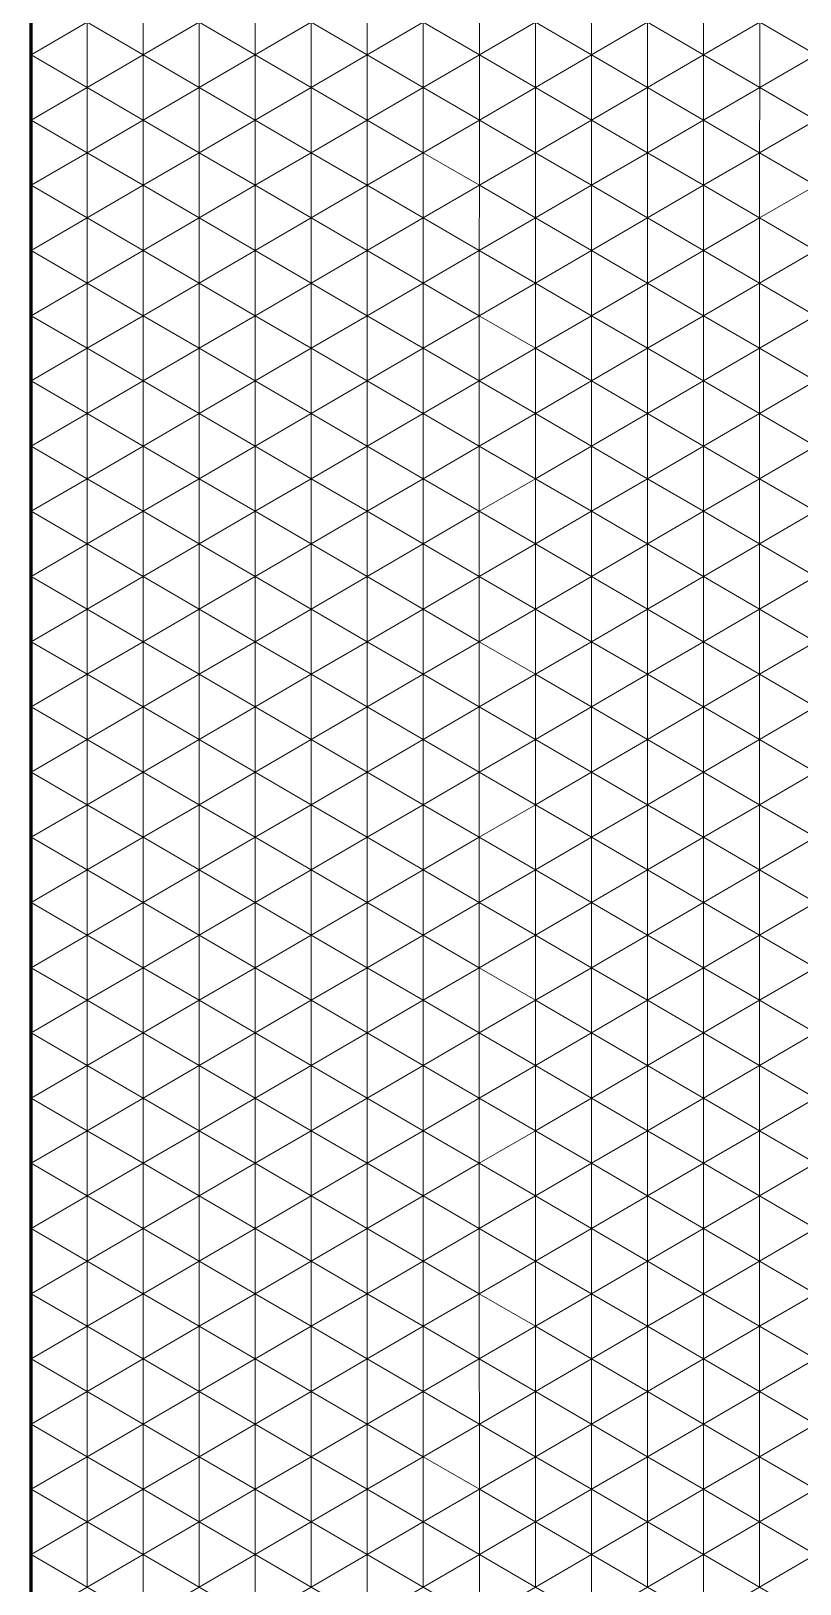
# Model space of a CAD drawing. Extents: x 1.2 to 53.9, y -43.5 to 3.2.
# Drawn here: x 2 to 4.377, y -39.032 to -34.23 of the extents above; entities that cross this region are included whole.
import ezdxf

# ---------------------------------------------------------------- set-up
doc = ezdxf.new("R2010")
doc.units = 0
doc.header["$MEASUREMENT"] = 0
doc.layers.add('layer', color=7, linetype='Continuous')

msp = doc.modelspace()

# ---------------------------------------------------------------- linework, layer by layer
at = {"color": 1, "lineweight": 60}
msp.add_line((2, -43.1743), (2, -23.1743), dxfattribs=at)
at = {"layer": 'layer', "color": 47, "lineweight": 9}
for points in [[(2, -34.1017), (2, -34.3033), (2.1732, -34.2025)], [(2.3464, -34.1017), (2.1732, -34.2025), (2.3464, -34.3033)], [(2.3464, -34.1017), (2.3464, -34.3033), (2.5196, -34.2025)], [(2.6928, -34.1017), (2.5196, -34.2025), (2.6928, -34.3033)], [(2.6928, -34.1017), (2.6928, -34.3033), (2.866, -34.2025)], [(3.0392, -34.1017), (2.866, -34.2025), (3.0392, -34.3033)], [(3.0392, -34.1017), (3.0392, -34.3033), (3.2125, -34.2025)], [(3.3857, -34.1017), (3.2125, -34.2025), (3.3857, -34.3033)], [(3.3857, -34.1017), (3.3857, -34.3033), (3.5589, -34.2025)], [(3.7323, -34.1015), (3.5589, -34.2025), (3.7322, -34.3033)], [(3.7323, -34.1015), (3.7322, -34.3033), (3.9057, -34.2023)], [(4.0795, -34.1012), (3.9057, -34.2023), (4.079, -34.3031)], [(4.0795, -34.1012), (4.079, -34.3031), (4.2531, -34.2021)], [(4.4282, -34.1008), (4.2531, -34.2021), (4.427, -34.3032)], [(2.1732, -34.2025), (2, -34.3033), (2.1732, -34.4041)], [(2.1732, -34.2025), (2.1732, -34.4041), (2.3464, -34.3033)], [(2.5196, -34.2025), (2.3464, -34.3033), (2.5196, -34.4041)], [(2.5196, -34.2025), (2.5196, -34.4041), (2.6928, -34.3033)], [(2.866, -34.2025), (2.6928, -34.3033), (2.866, -34.4041)], [(2.866, -34.2025), (2.866, -34.4041), (3.0392, -34.3033)], [(3.2125, -34.2025), (3.0392, -34.3033), (3.2125, -34.4041)], [(3.2125, -34.2025), (3.2125, -34.4041), (3.3857, -34.3033)], [(3.5589, -34.2025), (3.3857, -34.3033), (3.5589, -34.4041)], [(3.5589, -34.2025), (3.5589, -34.4041), (3.7322, -34.3033)], [(3.9057, -34.2023), (3.7322, -34.3033), (3.9055, -34.4041)], [(3.9057, -34.2023), (3.9055, -34.4041), (4.079, -34.3031)], [(4.2531, -34.2021), (4.079, -34.3031), (4.2525, -34.4041)], [(4.2531, -34.2021), (4.2525, -34.4041), (4.427, -34.3032)], [(2, -34.3033), (2, -34.5049), (2.1732, -34.4041)], [(2.3464, -34.3033), (2.1732, -34.4041), (2.3464, -34.5049)], [(2.3464, -34.3033), (2.3464, -34.5049), (2.5196, -34.4041)], [(2.6928, -34.3033), (2.5196, -34.4041), (2.6928, -34.5049)], [(2.6928, -34.3033), (2.6928, -34.5049), (2.866, -34.4041)], [(3.0392, -34.3033), (2.866, -34.4041), (3.0392, -34.5049)], [(3.0392, -34.3033), (3.0392, -34.5049), (3.2125, -34.4041)], [(3.3857, -34.3033), (3.2125, -34.4041), (3.3857, -34.5049)], [(3.3857, -34.3033), (3.3857, -34.5049), (3.5589, -34.4041)], [(3.7322, -34.3033), (3.5589, -34.4041), (3.7321, -34.5049)], [(3.7322, -34.3033), (3.7321, -34.5049), (3.9055, -34.4041)], [(4.079, -34.3031), (3.9055, -34.4041), (4.0788, -34.5049)], [(4.079, -34.3031), (4.0788, -34.5049), (4.2525, -34.4041)], [(4.427, -34.3032), (4.2525, -34.4041), (4.4261, -34.5051)], [(2.1732, -34.4041), (2, -34.5049), (2.1732, -34.6058)], [(2.1732, -34.4041), (2.1732, -34.6058), (2.3464, -34.5049)], [(2.5196, -34.4041), (2.3464, -34.5049), (2.5196, -34.6058)], [(2.5196, -34.4041), (2.5196, -34.6058), (2.6928, -34.5049)], [(2.866, -34.4041), (2.6928, -34.5049), (2.866, -34.6058)], [(2.866, -34.4041), (2.866, -34.6058), (3.0392, -34.5049)], [(3.2125, -34.4041), (3.0392, -34.5049), (3.2124, -34.6057)], [(3.2125, -34.4041), (3.2124, -34.6057), (3.3857, -34.5049)], [(3.5589, -34.4041), (3.3857, -34.5049), (3.5589, -34.6057)], [(3.5589, -34.4041), (3.5589, -34.6057), (3.7321, -34.5049)], [(3.9055, -34.4041), (3.7321, -34.5049), (3.9054, -34.6057)], [(3.9055, -34.4041), (3.9054, -34.6057), (4.0788, -34.5049)], [(4.2525, -34.4041), (4.0788, -34.5049), (4.2521, -34.6058)], [(4.2525, -34.4041), (4.2521, -34.6058), (4.4261, -34.5051)], [(2, -34.5049), (2, -34.7066), (2.1732, -34.6058)], [(2.3464, -34.5049), (2.1732, -34.6058), (2.3464, -34.7066)], [(2.3464, -34.5049), (2.3464, -34.7066), (2.5196, -34.6058)], [(2.6928, -34.5049), (2.5196, -34.6058), (2.6928, -34.7066)], [(2.6928, -34.5049), (2.6928, -34.7066), (2.866, -34.6058)], [(3.0392, -34.5049), (2.866, -34.6058), (3.0392, -34.7066)], [(3.0392, -34.5049), (3.0392, -34.7066), (3.2124, -34.6057)], [(3.3857, -34.5049), (3.2124, -34.6057), (3.3857, -34.7066)], [(3.3857, -34.5049), (3.3857, -34.7066), (3.5589, -34.6057)], [(3.7321, -34.5049), (3.5589, -34.6057), (3.7321, -34.7066)], [(3.7321, -34.5049), (3.7321, -34.7066), (3.9054, -34.6057)], [(4.0788, -34.5049), (3.9054, -34.6057), (4.0786, -34.7066)], [(4.0788, -34.5049), (4.0786, -34.7066), (4.2521, -34.6058)], [(4.4261, -34.5051), (4.2521, -34.6058), (4.4255, -34.7068)], [(2.1732, -34.6058), (2, -34.7066), (2.1732, -34.8074)], [(2.1732, -34.6058), (2.1732, -34.8074), (2.3464, -34.7066)], [(2.5196, -34.6058), (2.3464, -34.7066), (2.5196, -34.8074)], [(2.5196, -34.6058), (2.5196, -34.8074), (2.6928, -34.7066)], [(2.866, -34.6058), (2.6928, -34.7066), (2.866, -34.8074)], [(2.866, -34.6058), (2.866, -34.8074), (3.0392, -34.7066)], [(3.2124, -34.6057), (3.0392, -34.7066), (3.2124, -34.8074)], [(3.2124, -34.6057), (3.2124, -34.8074), (3.3857, -34.7066)], [(3.5589, -34.6057), (3.3857, -34.7066), (3.5589, -34.8074)], [(3.5589, -34.6057), (3.5589, -34.8074), (3.7321, -34.7066)], [(3.9054, -34.6057), (3.7321, -34.7066), (3.9053, -34.8074)], [(3.9054, -34.6057), (3.9053, -34.8074), (4.0786, -34.7066)], [(4.2521, -34.6058), (4.0786, -34.7066), (4.2519, -34.8074)], [(4.2521, -34.6058), (4.2519, -34.8074), (4.4255, -34.7068)], [(2, -34.7066), (2, -34.9082), (2.1732, -34.8074)], [(2.3464, -34.7066), (2.1732, -34.8074), (2.3464, -34.9082)], [(2.3464, -34.7066), (2.3464, -34.9082), (2.5196, -34.8074)], [(2.6928, -34.7066), (2.5196, -34.8074), (2.6928, -34.9082)], [(2.6928, -34.7066), (2.6928, -34.9082), (2.866, -34.8074)], [(3.0392, -34.7066), (2.866, -34.8074), (3.0392, -34.9082)], [(3.0392, -34.7066), (3.0392, -34.9082), (3.2124, -34.8074)], [(3.3857, -34.7066), (3.2124, -34.8074), (3.3856, -34.9082)], [(3.3857, -34.7066), (3.3856, -34.9082), (3.5589, -34.8074)], [(3.7321, -34.7066), (3.5589, -34.8074), (3.7321, -34.9082)], [(3.7321, -34.7066), (3.7321, -34.9082), (3.9053, -34.8074)], [(4.0786, -34.7066), (3.9053, -34.8074), (4.0785, -34.9082)], [(4.0786, -34.7066), (4.0785, -34.9082), (4.2519, -34.8074)], [(4.4255, -34.7068), (4.2519, -34.8074), (4.4251, -34.9083)], [(2.1732, -34.8074), (2, -34.9082), (2.1732, -35.009)], [(2.1732, -34.8074), (2.1732, -35.009), (2.3464, -34.9082)], [(2.5196, -34.8074), (2.3464, -34.9082), (2.5196, -35.009)], [(2.5196, -34.8074), (2.5196, -35.009), (2.6928, -34.9082)], [(2.866, -34.8074), (2.6928, -34.9082), (2.866, -35.009)], [(2.866, -34.8074), (2.866, -35.009), (3.0392, -34.9082)], [(3.2124, -34.8074), (3.0392, -34.9082), (3.2124, -35.009)], [(3.2124, -34.8074), (3.2124, -35.009), (3.3856, -34.9082)], [(3.5589, -34.8074), (3.3856, -34.9082), (3.5589, -35.009)], [(3.5589, -34.8074), (3.5589, -35.009), (3.7321, -34.9082)], [(3.9053, -34.8074), (3.7321, -34.9082), (3.9053, -35.009)], [(3.9053, -34.8074), (3.9053, -35.009), (4.0785, -34.9082)], [(4.2519, -34.8074), (4.0785, -34.9082), (4.2518, -35.009)], [(4.2519, -34.8074), (4.2518, -35.009), (4.4251, -34.9083)], [(2, -34.9082), (2, -35.1098), (2.1732, -35.009)], [(2.3464, -34.9082), (2.1732, -35.009), (2.3464, -35.1098)], [(2.3464, -34.9082), (2.3464, -35.1098), (2.5196, -35.009)], [(2.6928, -34.9082), (2.5196, -35.009), (2.6928, -35.1098)], [(2.6928, -34.9082), (2.6928, -35.1098), (2.866, -35.009)], [(3.0392, -34.9082), (2.866, -35.009), (3.0392, -35.1098)], [(3.0392, -34.9082), (3.0392, -35.1098), (3.2124, -35.009)], [(3.3856, -34.9082), (3.2124, -35.009), (3.3856, -35.1098)], [(3.3856, -34.9082), (3.3856, -35.1098), (3.5589, -35.009)], [(3.7321, -34.9082), (3.5589, -35.009), (3.7321, -35.1098)], [(3.7321, -34.9082), (3.7321, -35.1098), (3.9053, -35.009)], [(4.0785, -34.9082), (3.9053, -35.009), (4.0785, -35.1098)], [(4.0785, -34.9082), (4.0785, -35.1098), (4.2518, -35.009)], [(4.4251, -34.9083), (4.2518, -35.009), (4.425, -35.1098)], [(2.1732, -35.009), (2, -35.1098), (2.1732, -35.2106)], [(2.1732, -35.009), (2.1732, -35.2106), (2.3464, -35.1098)], [(2.5196, -35.009), (2.3464, -35.1098), (2.5196, -35.2106)], [(2.5196, -35.009), (2.5196, -35.2106), (2.6928, -35.1098)], [(2.866, -35.009), (2.6928, -35.1098), (2.866, -35.2106)], [(2.866, -35.009), (2.866, -35.2106), (3.0392, -35.1098)], [(3.2124, -35.009), (3.0392, -35.1098), (3.2124, -35.2106)], [(3.2124, -35.009), (3.2124, -35.2106), (3.3856, -35.1098)], [(3.5589, -35.009), (3.3856, -35.1098), (3.5589, -35.2106)], [(3.5589, -35.009), (3.5589, -35.2106), (3.7321, -35.1098)], [(3.9053, -35.009), (3.7321, -35.1098), (3.9053, -35.2106)], [(3.9053, -35.009), (3.9053, -35.2106), (4.0785, -35.1098)], [(4.2518, -35.009), (4.0785, -35.1098), (4.2517, -35.2106)], [(4.2518, -35.009), (4.2517, -35.2106), (4.425, -35.1098)], [(2, -35.1098), (2, -35.3114), (2.1732, -35.2106)], [(2.3464, -35.1098), (2.1732, -35.2106), (2.3464, -35.3114)], [(2.3464, -35.1098), (2.3464, -35.3114), (2.5196, -35.2106)], [(2.6928, -35.1098), (2.5196, -35.2106), (2.6928, -35.3114)], [(2.6928, -35.1098), (2.6928, -35.3114), (2.866, -35.2106)], [(3.0392, -35.1098), (2.866, -35.2106), (3.0392, -35.3114)], [(3.0392, -35.1098), (3.0392, -35.3114), (3.2124, -35.2106)], [(3.3856, -35.1098), (3.2124, -35.2106), (3.3856, -35.3114)], [(3.3856, -35.1098), (3.3856, -35.3114), (3.5589, -35.2106)], [(3.7321, -35.1098), (3.5589, -35.2106), (3.7321, -35.3114)], [(3.7321, -35.1098), (3.7321, -35.3114), (3.9053, -35.2106)], [(4.0785, -35.1098), (3.9053, -35.2106), (4.0785, -35.3114)], [(4.0785, -35.1098), (4.0785, -35.3114), (4.2517, -35.2106)], [(4.425, -35.1098), (4.2517, -35.2106), (4.4249, -35.3114)], [(2.1732, -35.2106), (2, -35.3114), (2.1732, -35.4122)], [(2.1732, -35.2106), (2.1732, -35.4122), (2.3464, -35.3114)], [(2.5196, -35.2106), (2.3464, -35.3114), (2.5196, -35.4122)], [(2.5196, -35.2106), (2.5196, -35.4122), (2.6928, -35.3114)], [(2.866, -35.2106), (2.6928, -35.3114), (2.866, -35.4122)], [(2.866, -35.2106), (2.866, -35.4122), (3.0392, -35.3114)], [(3.2124, -35.2106), (3.0392, -35.3114), (3.2124, -35.4122)], [(3.2124, -35.2106), (3.2124, -35.4122), (3.3856, -35.3114)], [(3.5589, -35.2106), (3.3856, -35.3114), (3.5589, -35.4122)], [(3.5589, -35.2106), (3.5589, -35.4122), (3.7321, -35.3114)], [(3.9053, -35.2106), (3.7321, -35.3114), (3.9053, -35.4122)], [(3.9053, -35.2106), (3.9053, -35.4122), (4.0785, -35.3114)], [(4.2517, -35.2106), (4.0785, -35.3114), (4.2517, -35.4122)], [(4.2517, -35.2106), (4.2517, -35.4122), (4.4249, -35.3114)], [(2, -35.3114), (2, -35.513), (2.1732, -35.4122)], [(2.3464, -35.3114), (2.1732, -35.4122), (2.3464, -35.513)], [(2.3464, -35.3114), (2.3464, -35.513), (2.5196, -35.4122)], [(2.6928, -35.3114), (2.5196, -35.4122), (2.6928, -35.513)], [(2.6928, -35.3114), (2.6928, -35.513), (2.866, -35.4122)], [(3.0392, -35.3114), (2.866, -35.4122), (3.0392, -35.513)], [(3.0392, -35.3114), (3.0392, -35.513), (3.2124, -35.4122)], [(3.3856, -35.3114), (3.2124, -35.4122), (3.3856, -35.513)], [(3.3856, -35.3114), (3.3856, -35.513), (3.5589, -35.4122)], [(3.7321, -35.3114), (3.5589, -35.4122), (3.7321, -35.513)], [(3.7321, -35.3114), (3.7321, -35.513), (3.9053, -35.4122)], [(4.0785, -35.3114), (3.9053, -35.4122), (4.0785, -35.513)], [(4.0785, -35.3114), (4.0785, -35.513), (4.2517, -35.4122)], [(4.4249, -35.3114), (4.2517, -35.4122), (4.4249, -35.513)], [(2.1732, -35.4122), (2, -35.513), (2.1732, -35.6138)], [(2.1732, -35.4122), (2.1732, -35.6138), (2.3464, -35.513)], [(2.5196, -35.4122), (2.3464, -35.513), (2.5196, -35.6138)], [(2.5196, -35.4122), (2.5196, -35.6138), (2.6928, -35.513)], [(2.866, -35.4122), (2.6928, -35.513), (2.866, -35.6138)], [(2.866, -35.4122), (2.866, -35.6138), (3.0392, -35.513)], [(3.2124, -35.4122), (3.0392, -35.513), (3.2124, -35.6138)], [(3.2124, -35.4122), (3.2124, -35.6138), (3.3856, -35.513)], [(3.5589, -35.4122), (3.3856, -35.513), (3.5589, -35.6138)], [(3.5589, -35.4122), (3.5589, -35.6138), (3.7321, -35.513)], [(3.9053, -35.4122), (3.7321, -35.513), (3.9053, -35.6138)], [(3.9053, -35.4122), (3.9053, -35.6138), (4.0785, -35.513)], [(4.2517, -35.4122), (4.0785, -35.513), (4.2517, -35.6138)], [(4.2517, -35.4122), (4.2517, -35.6138), (4.4249, -35.513)], [(2, -35.513), (2, -35.7146), (2.1732, -35.6138)], [(2.3464, -35.513), (2.1732, -35.6138), (2.3464, -35.7146)], [(2.3464, -35.513), (2.3464, -35.7146), (2.5196, -35.6138)], [(2.6928, -35.513), (2.5196, -35.6138), (2.6928, -35.7146)], [(2.6928, -35.513), (2.6928, -35.7146), (2.866, -35.6138)], [(3.0392, -35.513), (2.866, -35.6138), (3.0392, -35.7146)], [(3.0392, -35.513), (3.0392, -35.7146), (3.2124, -35.6138)], [(3.3856, -35.513), (3.2124, -35.6138), (3.3856, -35.7146)], [(3.3856, -35.513), (3.3856, -35.7146), (3.5589, -35.6138)], [(3.7321, -35.513), (3.5589, -35.6138), (3.7321, -35.7146)], [(3.7321, -35.513), (3.7321, -35.7146), (3.9053, -35.6138)], [(4.0785, -35.513), (3.9053, -35.6138), (4.0785, -35.7146)], [(4.0785, -35.513), (4.0785, -35.7146), (4.2517, -35.6138)], [(4.4249, -35.513), (4.2517, -35.6138), (4.4249, -35.7146)], [(2.1732, -35.6138), (2, -35.7146), (2.1732, -35.8154)], [(2.1732, -35.6138), (2.1732, -35.8154), (2.3464, -35.7146)], [(2.5196, -35.6138), (2.3464, -35.7146), (2.5196, -35.8154)], [(2.5196, -35.6138), (2.5196, -35.8154), (2.6928, -35.7146)], [(2.866, -35.6138), (2.6928, -35.7146), (2.866, -35.8154)], [(2.866, -35.6138), (2.866, -35.8154), (3.0392, -35.7146)], [(3.2124, -35.6138), (3.0392, -35.7146), (3.2124, -35.8154)], [(3.2124, -35.6138), (3.2124, -35.8154), (3.3856, -35.7146)], [(3.5589, -35.6138), (3.3856, -35.7146), (3.5589, -35.8154)], [(3.5589, -35.6138), (3.5589, -35.8154), (3.7321, -35.7146)], [(3.9053, -35.6138), (3.7321, -35.7146), (3.9053, -35.8154)], [(3.9053, -35.6138), (3.9053, -35.8154), (4.0785, -35.7146)], [(4.2517, -35.6138), (4.0785, -35.7146), (4.2517, -35.8154)], [(4.2517, -35.6138), (4.2517, -35.8154), (4.4249, -35.7146)], [(2, -35.7146), (2, -35.9162), (2.1732, -35.8154)], [(2.3464, -35.7146), (2.1732, -35.8154), (2.3464, -35.9162)], [(2.3464, -35.7146), (2.3464, -35.9162), (2.5196, -35.8154)], [(2.6928, -35.7146), (2.5196, -35.8154), (2.6928, -35.9162)], [(2.6928, -35.7146), (2.6928, -35.9162), (2.866, -35.8154)], [(3.0392, -35.7146), (2.866, -35.8154), (3.0392, -35.9162)], [(3.0392, -35.7146), (3.0392, -35.9162), (3.2124, -35.8154)], [(3.3856, -35.7146), (3.2124, -35.8154), (3.3856, -35.9162)], [(3.3856, -35.7146), (3.3856, -35.9162), (3.5589, -35.8154)], [(3.7321, -35.7146), (3.5589, -35.8154), (3.7321, -35.9162)], [(3.7321, -35.7146), (3.7321, -35.9162), (3.9053, -35.8154)], [(4.0785, -35.7146), (3.9053, -35.8154), (4.0785, -35.9162)], [(4.0785, -35.7146), (4.0785, -35.9162), (4.2517, -35.8154)], [(4.4249, -35.7146), (4.2517, -35.8154), (4.4249, -35.9162)], [(2.1732, -35.8154), (2, -35.9162), (2.1732, -36.017)], [(2.1732, -35.8154), (2.1732, -36.017), (2.3464, -35.9162)], [(2.5196, -35.8154), (2.3464, -35.9162), (2.5196, -36.017)], [(2.5196, -35.8154), (2.5196, -36.017), (2.6928, -35.9162)], [(2.866, -35.8154), (2.6928, -35.9162), (2.866, -36.017)], [(2.866, -35.8154), (2.866, -36.017), (3.0392, -35.9162)], [(3.2124, -35.8154), (3.0392, -35.9162), (3.2124, -36.017)], [(3.2124, -35.8154), (3.2124, -36.017), (3.3856, -35.9162)], [(3.5589, -35.8154), (3.3856, -35.9162), (3.5589, -36.017)], [(3.5589, -35.8154), (3.5589, -36.017), (3.7321, -35.9162)], [(3.9053, -35.8154), (3.7321, -35.9162), (3.9053, -36.017)], [(3.9053, -35.8154), (3.9053, -36.017), (4.0785, -35.9162)], [(4.2517, -35.8154), (4.0785, -35.9162), (4.2517, -36.017)], [(4.2517, -35.8154), (4.2517, -36.017), (4.4249, -35.9162)], [(2, -35.9162), (2, -36.1178), (2.1732, -36.017)], [(2.3464, -35.9162), (2.1732, -36.017), (2.3464, -36.1178)], [(2.3464, -35.9162), (2.3464, -36.1178), (2.5196, -36.017)], [(2.6928, -35.9162), (2.5196, -36.017), (2.6928, -36.1178)], [(2.6928, -35.9162), (2.6928, -36.1178), (2.866, -36.017)], [(3.0392, -35.9162), (2.866, -36.017), (3.0392, -36.1178)], [(3.0392, -35.9162), (3.0392, -36.1178), (3.2124, -36.017)], [(3.3856, -35.9162), (3.2124, -36.017), (3.3856, -36.1178)], [(3.3856, -35.9162), (3.3856, -36.1178), (3.5589, -36.017)], [(3.7321, -35.9162), (3.5589, -36.017), (3.7321, -36.1178)], [(3.7321, -35.9162), (3.7321, -36.1178), (3.9053, -36.017)], [(4.0785, -35.9162), (3.9053, -36.017), (4.0785, -36.1178)], [(4.0785, -35.9162), (4.0785, -36.1178), (4.2517, -36.017)], [(4.4249, -35.9162), (4.2517, -36.017), (4.4249, -36.1178)], [(2.1732, -36.017), (2, -36.1178), (2.1732, -36.2187)], [(2.1732, -36.017), (2.1732, -36.2187), (2.3464, -36.1178)], [(2.5196, -36.017), (2.3464, -36.1178), (2.5196, -36.2187)], [(2.5196, -36.017), (2.5196, -36.2187), (2.6928, -36.1178)], [(2.866, -36.017), (2.6928, -36.1178), (2.866, -36.2187)], [(2.866, -36.017), (2.866, -36.2187), (3.0392, -36.1178)], [(3.2124, -36.017), (3.0392, -36.1178), (3.2124, -36.2187)], [(3.2124, -36.017), (3.2124, -36.2187), (3.3856, -36.1178)], [(3.5589, -36.017), (3.3856, -36.1178), (3.5589, -36.2187)], [(3.5589, -36.017), (3.5589, -36.2187), (3.7321, -36.1178)], [(3.9053, -36.017), (3.7321, -36.1178), (3.9053, -36.2187)], [(3.9053, -36.017), (3.9053, -36.2187), (4.0785, -36.1178)], [(4.2517, -36.017), (4.0785, -36.1178), (4.2517, -36.2187)], [(4.2517, -36.017), (4.2517, -36.2187), (4.4249, -36.1178)], [(2, -36.1178), (2, -36.3195), (2.1732, -36.2187)], [(2.3464, -36.1178), (2.1732, -36.2187), (2.3464, -36.3195)], [(2.3464, -36.1178), (2.3464, -36.3195), (2.5196, -36.2187)], [(2.6928, -36.1178), (2.5196, -36.2187), (2.6928, -36.3195)], [(2.6928, -36.1178), (2.6928, -36.3195), (2.866, -36.2187)], [(3.0392, -36.1178), (2.866, -36.2187), (3.0392, -36.3195)], [(3.0392, -36.1178), (3.0392, -36.3195), (3.2124, -36.2187)], [(3.3856, -36.1178), (3.2124, -36.2187), (3.3856, -36.3195)], [(3.3856, -36.1178), (3.3856, -36.3195), (3.5589, -36.2187)], [(3.7321, -36.1178), (3.5589, -36.2187), (3.7321, -36.3195)], [(3.7321, -36.1178), (3.7321, -36.3195), (3.9053, -36.2187)], [(4.0785, -36.1178), (3.9053, -36.2187), (4.0785, -36.3195)], [(4.0785, -36.1178), (4.0785, -36.3195), (4.2517, -36.2187)], [(4.4249, -36.1178), (4.2517, -36.2187), (4.4249, -36.3195)], [(2.1732, -36.2187), (2, -36.3195), (2.1732, -36.4203)], [(2.1732, -36.2187), (2.1732, -36.4203), (2.3464, -36.3195)], [(2.5196, -36.2187), (2.3464, -36.3195), (2.5196, -36.4203)], [(2.5196, -36.2187), (2.5196, -36.4203), (2.6928, -36.3195)], [(2.866, -36.2187), (2.6928, -36.3195), (2.866, -36.4203)], [(2.866, -36.2187), (2.866, -36.4203), (3.0392, -36.3195)], [(3.2124, -36.2187), (3.0392, -36.3195), (3.2124, -36.4203)], [(3.2124, -36.2187), (3.2124, -36.4203), (3.3856, -36.3195)], [(3.5589, -36.2187), (3.3856, -36.3195), (3.5589, -36.4203)], [(3.5589, -36.2187), (3.5589, -36.4203), (3.7321, -36.3195)], [(3.9053, -36.2187), (3.7321, -36.3195), (3.9053, -36.4203)], [(3.9053, -36.2187), (3.9053, -36.4203), (4.0785, -36.3195)], [(4.2517, -36.2187), (4.0785, -36.3195), (4.2517, -36.4203)], [(4.2517, -36.2187), (4.2517, -36.4203), (4.4249, -36.3195)], [(2, -36.3195), (2, -36.5211), (2.1732, -36.4203)], [(2.3464, -36.3195), (2.1732, -36.4203), (2.3464, -36.5211)], [(2.3464, -36.3195), (2.3464, -36.5211), (2.5196, -36.4203)], [(2.6928, -36.3195), (2.5196, -36.4203), (2.6928, -36.5211)], [(2.6928, -36.3195), (2.6928, -36.5211), (2.866, -36.4203)], [(3.0392, -36.3195), (2.866, -36.4203), (3.0392, -36.5211)], [(3.0392, -36.3195), (3.0392, -36.5211), (3.2124, -36.4203)], [(3.3856, -36.3195), (3.2124, -36.4203), (3.3856, -36.5211)], [(3.3856, -36.3195), (3.3856, -36.5211), (3.5589, -36.4203)], [(3.7321, -36.3195), (3.5589, -36.4203), (3.7321, -36.5211)], [(3.7321, -36.3195), (3.7321, -36.5211), (3.9053, -36.4203)], [(4.0785, -36.3195), (3.9053, -36.4203), (4.0785, -36.5211)], [(4.0785, -36.3195), (4.0785, -36.5211), (4.2517, -36.4203)], [(4.4249, -36.3195), (4.2517, -36.4203), (4.4249, -36.5211)], [(2.1732, -36.4203), (2, -36.5211), (2.1732, -36.6219)], [(2.1732, -36.4203), (2.1732, -36.6219), (2.3464, -36.5211)], [(2.5196, -36.4203), (2.3464, -36.5211), (2.5196, -36.6219)], [(2.5196, -36.4203), (2.5196, -36.6219), (2.6928, -36.5211)], [(2.866, -36.4203), (2.6928, -36.5211), (2.866, -36.6219)], [(2.866, -36.4203), (2.866, -36.6219), (3.0392, -36.5211)], [(3.2124, -36.4203), (3.0392, -36.5211), (3.2124, -36.6219)], [(3.2124, -36.4203), (3.2124, -36.6219), (3.3856, -36.5211)], [(3.5589, -36.4203), (3.3856, -36.5211), (3.5589, -36.6219)], [(3.5589, -36.4203), (3.5589, -36.6219), (3.7321, -36.5211)], [(3.9053, -36.4203), (3.7321, -36.5211), (3.9053, -36.6219)], [(3.9053, -36.4203), (3.9053, -36.6219), (4.0785, -36.5211)], [(4.2517, -36.4203), (4.0785, -36.5211), (4.2517, -36.6219)], [(4.2517, -36.4203), (4.2517, -36.6219), (4.4249, -36.5211)], [(2, -36.5211), (2, -36.7227), (2.1732, -36.6219)], [(2.3464, -36.5211), (2.1732, -36.6219), (2.3464, -36.7227)], [(2.3464, -36.5211), (2.3464, -36.7227), (2.5196, -36.6219)], [(2.6928, -36.5211), (2.5196, -36.6219), (2.6928, -36.7227)], [(2.6928, -36.5211), (2.6928, -36.7227), (2.866, -36.6219)], [(3.0392, -36.5211), (2.866, -36.6219), (3.0392, -36.7227)], [(3.0392, -36.5211), (3.0392, -36.7227), (3.2124, -36.6219)], [(3.3856, -36.5211), (3.2124, -36.6219), (3.3856, -36.7227)], [(3.3856, -36.5211), (3.3856, -36.7227), (3.5589, -36.6219)], [(3.7321, -36.5211), (3.5589, -36.6219), (3.7321, -36.7227)], [(3.7321, -36.5211), (3.7321, -36.7227), (3.9053, -36.6219)], [(4.0785, -36.5211), (3.9053, -36.6219), (4.0785, -36.7227)], [(4.0785, -36.5211), (4.0785, -36.7227), (4.2517, -36.6219)], [(4.4249, -36.5211), (4.2517, -36.6219), (4.4249, -36.7227)], [(2.1732, -36.6219), (2, -36.7227), (2.1732, -36.8235)], [(2.1732, -36.6219), (2.1732, -36.8235), (2.3464, -36.7227)], [(2.5196, -36.6219), (2.3464, -36.7227), (2.5196, -36.8235)], [(2.5196, -36.6219), (2.5196, -36.8235), (2.6928, -36.7227)], [(2.866, -36.6219), (2.6928, -36.7227), (2.866, -36.8235)], [(2.866, -36.6219), (2.866, -36.8235), (3.0392, -36.7227)], [(3.2124, -36.6219), (3.0392, -36.7227), (3.2124, -36.8235)], [(3.2124, -36.6219), (3.2124, -36.8235), (3.3856, -36.7227)], [(3.5589, -36.6219), (3.3856, -36.7227), (3.5589, -36.8235)], [(3.5589, -36.6219), (3.5589, -36.8235), (3.7321, -36.7227)], [(3.9053, -36.6219), (3.7321, -36.7227), (3.9053, -36.8235)], [(3.9053, -36.6219), (3.9053, -36.8235), (4.0785, -36.7227)], [(4.2517, -36.6219), (4.0785, -36.7227), (4.2517, -36.8235)], [(4.2517, -36.6219), (4.2517, -36.8235), (4.4249, -36.7227)], [(2, -36.7227), (2, -36.9243), (2.1732, -36.8235)], [(2.3464, -36.7227), (2.1732, -36.8235), (2.3464, -36.9243)], [(2.3464, -36.7227), (2.3464, -36.9243), (2.5196, -36.8235)], [(2.6928, -36.7227), (2.5196, -36.8235), (2.6928, -36.9243)], [(2.6928, -36.7227), (2.6928, -36.9243), (2.866, -36.8235)], [(3.0392, -36.7227), (2.866, -36.8235), (3.0392, -36.9243)], [(3.0392, -36.7227), (3.0392, -36.9243), (3.2124, -36.8235)], [(3.3856, -36.7227), (3.2124, -36.8235), (3.3856, -36.9243)], [(3.3856, -36.7227), (3.3856, -36.9243), (3.5589, -36.8235)], [(3.7321, -36.7227), (3.5589, -36.8235), (3.7321, -36.9243)], [(3.7321, -36.7227), (3.7321, -36.9243), (3.9053, -36.8235)], [(4.0785, -36.7227), (3.9053, -36.8235), (4.0785, -36.9243)], [(4.0785, -36.7227), (4.0785, -36.9243), (4.2517, -36.8235)], [(4.4249, -36.7227), (4.2517, -36.8235), (4.4249, -36.9243)], [(2.1732, -36.8235), (2, -36.9243), (2.1732, -37.0251)], [(2.1732, -36.8235), (2.1732, -37.0251), (2.3464, -36.9243)], [(2.5196, -36.8235), (2.3464, -36.9243), (2.5196, -37.0251)], [(2.5196, -36.8235), (2.5196, -37.0251), (2.6928, -36.9243)], [(2.866, -36.8235), (2.6928, -36.9243), (2.866, -37.0251)], [(2.866, -36.8235), (2.866, -37.0251), (3.0392, -36.9243)], [(3.2124, -36.8235), (3.0392, -36.9243), (3.2124, -37.0251)], [(3.2124, -36.8235), (3.2124, -37.0251), (3.3856, -36.9243)], [(3.5589, -36.8235), (3.3856, -36.9243), (3.5589, -37.0251)], [(3.5589, -36.8235), (3.5589, -37.0251), (3.7321, -36.9243)], [(3.9053, -36.8235), (3.7321, -36.9243), (3.9053, -37.0251)], [(3.9053, -36.8235), (3.9053, -37.0251), (4.0785, -36.9243)], [(4.2517, -36.8235), (4.0785, -36.9243), (4.2517, -37.0251)], [(4.2517, -36.8235), (4.2517, -37.0251), (4.4249, -36.9243)], [(2, -36.9243), (2, -37.1259), (2.1732, -37.0251)], [(2.3464, -36.9243), (2.1732, -37.0251), (2.3464, -37.1259)], [(2.3464, -36.9243), (2.3464, -37.1259), (2.5196, -37.0251)], [(2.6928, -36.9243), (2.5196, -37.0251), (2.6928, -37.1259)], [(2.6928, -36.9243), (2.6928, -37.1259), (2.866, -37.0251)], [(3.0392, -36.9243), (2.866, -37.0251), (3.0392, -37.1259)], [(3.0392, -36.9243), (3.0392, -37.1259), (3.2124, -37.0251)], [(3.3856, -36.9243), (3.2124, -37.0251), (3.3856, -37.1259)], [(3.3856, -36.9243), (3.3856, -37.1259), (3.5589, -37.0251)], [(3.7321, -36.9243), (3.5589, -37.0251), (3.7321, -37.1259)], [(3.7321, -36.9243), (3.7321, -37.1259), (3.9053, -37.0251)], [(4.0785, -36.9243), (3.9053, -37.0251), (4.0785, -37.1259)], [(4.0785, -36.9243), (4.0785, -37.1259), (4.2517, -37.0251)], [(4.4249, -36.9243), (4.2517, -37.0251), (4.4249, -37.1259)], [(2.1732, -37.0251), (2, -37.1259), (2.1732, -37.2267)], [(2.1732, -37.0251), (2.1732, -37.2267), (2.3464, -37.1259)], [(2.5196, -37.0251), (2.3464, -37.1259), (2.5196, -37.2267)], [(2.5196, -37.0251), (2.5196, -37.2267), (2.6928, -37.1259)], [(2.866, -37.0251), (2.6928, -37.1259), (2.866, -37.2267)], [(2.866, -37.0251), (2.866, -37.2267), (3.0392, -37.1259)], [(3.2124, -37.0251), (3.0392, -37.1259), (3.2124, -37.2267)], [(3.2124, -37.0251), (3.2124, -37.2267), (3.3856, -37.1259)], [(3.5589, -37.0251), (3.3856, -37.1259), (3.5589, -37.2267)], [(3.5589, -37.0251), (3.5589, -37.2267), (3.7321, -37.1259)], [(3.9053, -37.0251), (3.7321, -37.1259), (3.9053, -37.2267)], [(3.9053, -37.0251), (3.9053, -37.2267), (4.0785, -37.1259)], [(4.2517, -37.0251), (4.0785, -37.1259), (4.2517, -37.2267)], [(4.2517, -37.0251), (4.2517, -37.2267), (4.4249, -37.1259)], [(2, -37.1259), (2, -37.3275), (2.1732, -37.2267)], [(2.3464, -37.1259), (2.1732, -37.2267), (2.3464, -37.3275)], [(2.3464, -37.1259), (2.3464, -37.3275), (2.5196, -37.2267)], [(2.6928, -37.1259), (2.5196, -37.2267), (2.6928, -37.3275)], [(2.6928, -37.1259), (2.6928, -37.3275), (2.866, -37.2267)], [(3.0392, -37.1259), (2.866, -37.2267), (3.0392, -37.3275)], [(3.0392, -37.1259), (3.0392, -37.3275), (3.2124, -37.2267)], [(3.3856, -37.1259), (3.2124, -37.2267), (3.3856, -37.3275)], [(3.3856, -37.1259), (3.3856, -37.3275), (3.5589, -37.2267)], [(3.7321, -37.1259), (3.5589, -37.2267), (3.7321, -37.3275)], [(3.7321, -37.1259), (3.7321, -37.3275), (3.9053, -37.2267)], [(4.0785, -37.1259), (3.9053, -37.2267), (4.0785, -37.3275)], [(4.0785, -37.1259), (4.0785, -37.3275), (4.2517, -37.2267)], [(4.4249, -37.1259), (4.2517, -37.2267), (4.4249, -37.3275)], [(2.1732, -37.2267), (2, -37.3275), (2.1732, -37.4283)], [(2.1732, -37.2267), (2.1732, -37.4283), (2.3464, -37.3275)], [(2.5196, -37.2267), (2.3464, -37.3275), (2.5196, -37.4283)], [(2.5196, -37.2267), (2.5196, -37.4283), (2.6928, -37.3275)], [(2.866, -37.2267), (2.6928, -37.3275), (2.866, -37.4283)], [(2.866, -37.2267), (2.866, -37.4283), (3.0392, -37.3275)], [(3.2124, -37.2267), (3.0392, -37.3275), (3.2124, -37.4283)], [(3.2124, -37.2267), (3.2124, -37.4283), (3.3856, -37.3275)], [(3.5589, -37.2267), (3.3856, -37.3275), (3.5589, -37.4283)], [(3.5589, -37.2267), (3.5589, -37.4283), (3.7321, -37.3275)], [(3.9053, -37.2267), (3.7321, -37.3275), (3.9053, -37.4283)], [(3.9053, -37.2267), (3.9053, -37.4283), (4.0785, -37.3275)], [(4.2517, -37.2267), (4.0785, -37.3275), (4.2517, -37.4283)], [(4.2517, -37.2267), (4.2517, -37.4283), (4.4249, -37.3275)], [(2, -37.3275), (2, -37.5291), (2.1732, -37.4283)], [(2.3464, -37.3275), (2.1732, -37.4283), (2.3464, -37.5291)], [(2.3464, -37.3275), (2.3464, -37.5291), (2.5196, -37.4283)], [(2.6928, -37.3275), (2.5196, -37.4283), (2.6928, -37.5291)], [(2.6928, -37.3275), (2.6928, -37.5291), (2.866, -37.4283)], [(3.0392, -37.3275), (2.866, -37.4283), (3.0392, -37.5291)], [(3.0392, -37.3275), (3.0392, -37.5291), (3.2124, -37.4283)], [(3.3856, -37.3275), (3.2124, -37.4283), (3.3856, -37.5291)], [(3.3856, -37.3275), (3.3856, -37.5291), (3.5589, -37.4283)], [(3.7321, -37.3275), (3.5589, -37.4283), (3.7321, -37.5291)], [(3.7321, -37.3275), (3.7321, -37.5291), (3.9053, -37.4283)], [(4.0785, -37.3275), (3.9053, -37.4283), (4.0785, -37.5291)], [(4.0785, -37.3275), (4.0785, -37.5291), (4.2517, -37.4283)], [(4.4249, -37.3275), (4.2517, -37.4283), (4.4249, -37.5291)], [(2.1732, -37.4283), (2, -37.5291), (2.1732, -37.6299)], [(2.1732, -37.4283), (2.1732, -37.6299), (2.3464, -37.5291)], [(2.5196, -37.4283), (2.3464, -37.5291), (2.5196, -37.6299)], [(2.5196, -37.4283), (2.5196, -37.6299), (2.6928, -37.5291)], [(2.866, -37.4283), (2.6928, -37.5291), (2.866, -37.6299)], [(2.866, -37.4283), (2.866, -37.6299), (3.0392, -37.5291)], [(3.2124, -37.4283), (3.0392, -37.5291), (3.2124, -37.6299)], [(3.2124, -37.4283), (3.2124, -37.6299), (3.3856, -37.5291)], [(3.5589, -37.4283), (3.3856, -37.5291), (3.5589, -37.6299)], [(3.5589, -37.4283), (3.5589, -37.6299), (3.7321, -37.5291)], [(3.9053, -37.4283), (3.7321, -37.5291), (3.9053, -37.6299)], [(3.9053, -37.4283), (3.9053, -37.6299), (4.0785, -37.5291)], [(4.2517, -37.4283), (4.0785, -37.5291), (4.2517, -37.6299)], [(4.2517, -37.4283), (4.2517, -37.6299), (4.4249, -37.5291)], [(2, -37.5291), (2, -37.7308), (2.1732, -37.6299)], [(2.3464, -37.5291), (2.1732, -37.6299), (2.3464, -37.7308)], [(2.3464, -37.5291), (2.3464, -37.7308), (2.5196, -37.6299)], [(2.6928, -37.5291), (2.5196, -37.6299), (2.6928, -37.7308)], [(2.6928, -37.5291), (2.6928, -37.7308), (2.866, -37.6299)], [(3.0392, -37.5291), (2.866, -37.6299), (3.0392, -37.7308)], [(3.0392, -37.5291), (3.0392, -37.7308), (3.2124, -37.6299)], [(3.3856, -37.5291), (3.2124, -37.6299), (3.3856, -37.7308)], [(3.3856, -37.5291), (3.3856, -37.7308), (3.5589, -37.6299)], [(3.7321, -37.5291), (3.5589, -37.6299), (3.7321, -37.7308)], [(3.7321, -37.5291), (3.7321, -37.7308), (3.9053, -37.6299)], [(4.0785, -37.5291), (3.9053, -37.6299), (4.0785, -37.7308)], [(4.0785, -37.5291), (4.0785, -37.7308), (4.2517, -37.6299)], [(4.4249, -37.5291), (4.2517, -37.6299), (4.4249, -37.7308)], [(2.1732, -37.6299), (2, -37.7308), (2.1732, -37.8316)], [(2.1732, -37.6299), (2.1732, -37.8316), (2.3464, -37.7308)], [(2.5196, -37.6299), (2.3464, -37.7308), (2.5196, -37.8316)], [(2.5196, -37.6299), (2.5196, -37.8316), (2.6928, -37.7308)], [(2.866, -37.6299), (2.6928, -37.7308), (2.866, -37.8316)], [(2.866, -37.6299), (2.866, -37.8316), (3.0392, -37.7308)], [(3.2124, -37.6299), (3.0392, -37.7308), (3.2124, -37.8316)], [(3.2124, -37.6299), (3.2124, -37.8316), (3.3856, -37.7308)], [(3.5589, -37.6299), (3.3856, -37.7308), (3.5589, -37.8316)], [(3.5589, -37.6299), (3.5589, -37.8316), (3.7321, -37.7308)], [(3.9053, -37.6299), (3.7321, -37.7308), (3.9053, -37.8316)], [(3.9053, -37.6299), (3.9053, -37.8316), (4.0785, -37.7308)], [(4.2517, -37.6299), (4.0785, -37.7308), (4.2517, -37.8316)], [(4.2517, -37.6299), (4.2517, -37.8316), (4.4249, -37.7308)], [(2, -37.7308), (2, -37.9324), (2.1732, -37.8316)], [(2.3464, -37.7308), (2.1732, -37.8316), (2.3464, -37.9324)], [(2.3464, -37.7308), (2.3464, -37.9324), (2.5196, -37.8316)], [(2.6928, -37.7308), (2.5196, -37.8316), (2.6928, -37.9324)], [(2.6928, -37.7308), (2.6928, -37.9324), (2.866, -37.8316)], [(3.0392, -37.7308), (2.866, -37.8316), (3.0392, -37.9324)], [(3.0392, -37.7308), (3.0392, -37.9324), (3.2124, -37.8316)], [(3.3856, -37.7308), (3.2124, -37.8316), (3.3856, -37.9324)], [(3.3856, -37.7308), (3.3856, -37.9324), (3.5589, -37.8316)], [(3.7321, -37.7308), (3.5589, -37.8316), (3.7321, -37.9324)], [(3.7321, -37.7308), (3.7321, -37.9324), (3.9053, -37.8316)], [(4.0785, -37.7308), (3.9053, -37.8316), (4.0785, -37.9324)], [(4.0785, -37.7308), (4.0785, -37.9324), (4.2517, -37.8316)], [(4.4249, -37.7308), (4.2517, -37.8316), (4.4249, -37.9324)], [(2.1732, -37.8316), (2, -37.9324), (2.1732, -38.0332)], [(2.1732, -37.8316), (2.1732, -38.0332), (2.3464, -37.9324)], [(2.5196, -37.8316), (2.3464, -37.9324), (2.5196, -38.0332)], [(2.5196, -37.8316), (2.5196, -38.0332), (2.6928, -37.9324)], [(2.866, -37.8316), (2.6928, -37.9324), (2.866, -38.0332)], [(2.866, -37.8316), (2.866, -38.0332), (3.0392, -37.9324)], [(3.2124, -37.8316), (3.0392, -37.9324), (3.2124, -38.0332)], [(3.2124, -37.8316), (3.2124, -38.0332), (3.3856, -37.9324)], [(3.5589, -37.8316), (3.3856, -37.9324), (3.5589, -38.0332)], [(3.5589, -37.8316), (3.5589, -38.0332), (3.7321, -37.9324)], [(3.9053, -37.8316), (3.7321, -37.9324), (3.9053, -38.0332)], [(3.9053, -37.8316), (3.9053, -38.0332), (4.0785, -37.9324)], [(4.2517, -37.8316), (4.0785, -37.9324), (4.2517, -38.0332)], [(4.2517, -37.8316), (4.2517, -38.0332), (4.4249, -37.9324)], [(2, -37.9324), (2, -38.134), (2.1732, -38.0332)], [(2.3464, -37.9324), (2.1732, -38.0332), (2.3464, -38.134)], [(2.3464, -37.9324), (2.3464, -38.134), (2.5196, -38.0332)], [(2.6928, -37.9324), (2.5196, -38.0332), (2.6928, -38.134)], [(2.6928, -37.9324), (2.6928, -38.134), (2.866, -38.0332)], [(3.0392, -37.9324), (2.866, -38.0332), (3.0392, -38.134)], [(3.0392, -37.9324), (3.0392, -38.134), (3.2124, -38.0332)], [(3.3856, -37.9324), (3.2124, -38.0332), (3.3856, -38.134)], [(3.3856, -37.9324), (3.3856, -38.134), (3.5589, -38.0332)], [(3.7321, -37.9324), (3.5589, -38.0332), (3.7321, -38.134)], [(3.7321, -37.9324), (3.7321, -38.134), (3.9053, -38.0332)], [(4.0785, -37.9324), (3.9053, -38.0332), (4.0785, -38.134)], [(4.0785, -37.9324), (4.0785, -38.134), (4.2517, -38.0332)], [(4.4249, -37.9324), (4.2517, -38.0332), (4.4249, -38.134)], [(2.1732, -38.0332), (2, -38.134), (2.1732, -38.2348)], [(2.1732, -38.0332), (2.1732, -38.2348), (2.3464, -38.134)], [(2.5196, -38.0332), (2.3464, -38.134), (2.5196, -38.2348)], [(2.5196, -38.0332), (2.5196, -38.2348), (2.6928, -38.134)], [(2.866, -38.0332), (2.6928, -38.134), (2.866, -38.2348)], [(2.866, -38.0332), (2.866, -38.2348), (3.0392, -38.134)], [(3.2124, -38.0332), (3.0392, -38.134), (3.2124, -38.2348)], [(3.2124, -38.0332), (3.2124, -38.2348), (3.3856, -38.134)], [(3.5589, -38.0332), (3.3856, -38.134), (3.5589, -38.2348)], [(3.5589, -38.0332), (3.5589, -38.2348), (3.7321, -38.134)], [(3.9053, -38.0332), (3.7321, -38.134), (3.9053, -38.2348)], [(3.9053, -38.0332), (3.9053, -38.2348), (4.0785, -38.134)], [(4.2517, -38.0332), (4.0785, -38.134), (4.2517, -38.2348)], [(4.2517, -38.0332), (4.2517, -38.2348), (4.4249, -38.134)], [(2, -38.134), (2, -38.3356), (2.1732, -38.2348)], [(2.3464, -38.134), (2.1732, -38.2348), (2.3464, -38.3356)], [(2.3464, -38.134), (2.3464, -38.3356), (2.5196, -38.2348)], [(2.6928, -38.134), (2.5196, -38.2348), (2.6928, -38.3356)], [(2.6928, -38.134), (2.6928, -38.3356), (2.866, -38.2348)], [(3.0392, -38.134), (2.866, -38.2348), (3.0392, -38.3356)], [(3.0392, -38.134), (3.0392, -38.3356), (3.2124, -38.2348)], [(3.3856, -38.134), (3.2124, -38.2348), (3.3856, -38.3356)], [(3.3856, -38.134), (3.3856, -38.3356), (3.5589, -38.2348)], [(3.7321, -38.134), (3.5589, -38.2348), (3.7321, -38.3356)], [(3.7321, -38.134), (3.7321, -38.3356), (3.9053, -38.2348)], [(4.0785, -38.134), (3.9053, -38.2348), (4.0785, -38.3356)], [(4.0785, -38.134), (4.0785, -38.3356), (4.2517, -38.2348)], [(4.4249, -38.134), (4.2517, -38.2348), (4.4249, -38.3356)], [(2.1732, -38.2348), (2, -38.3356), (2.1732, -38.4364)], [(2.1732, -38.2348), (2.1732, -38.4364), (2.3464, -38.3356)], [(2.5196, -38.2348), (2.3464, -38.3356), (2.5196, -38.4364)], [(2.5196, -38.2348), (2.5196, -38.4364), (2.6928, -38.3356)], [(2.866, -38.2348), (2.6928, -38.3356), (2.866, -38.4364)], [(2.866, -38.2348), (2.866, -38.4364), (3.0392, -38.3356)], [(3.2124, -38.2348), (3.0392, -38.3356), (3.2124, -38.4364)], [(3.2124, -38.2348), (3.2124, -38.4364), (3.3856, -38.3356)], [(3.5589, -38.2348), (3.3856, -38.3356), (3.5589, -38.4364)], [(3.5589, -38.2348), (3.5589, -38.4364), (3.7321, -38.3356)], [(3.9053, -38.2348), (3.7321, -38.3356), (3.9053, -38.4364)], [(3.9053, -38.2348), (3.9053, -38.4364), (4.0785, -38.3356)], [(4.2517, -38.2348), (4.0785, -38.3356), (4.2517, -38.4364)], [(4.2517, -38.2348), (4.2517, -38.4364), (4.4249, -38.3356)], [(2, -38.3356), (2, -38.5372), (2.1732, -38.4364)], [(2.3464, -38.3356), (2.1732, -38.4364), (2.3464, -38.5372)], [(2.3464, -38.3356), (2.3464, -38.5372), (2.5196, -38.4364)], [(2.6928, -38.3356), (2.5196, -38.4364), (2.6928, -38.5372)], [(2.6928, -38.3356), (2.6928, -38.5372), (2.866, -38.4364)], [(3.0392, -38.3356), (2.866, -38.4364), (3.0392, -38.5372)], [(3.0392, -38.3356), (3.0392, -38.5372), (3.2124, -38.4364)], [(3.3856, -38.3356), (3.2124, -38.4364), (3.3857, -38.5372)], [(3.3856, -38.3356), (3.3857, -38.5372), (3.5589, -38.4364)], [(3.7321, -38.3356), (3.5589, -38.4364), (3.7321, -38.5372)], [(3.7321, -38.3356), (3.7321, -38.5372), (3.9053, -38.4364)], [(4.0785, -38.3356), (3.9053, -38.4364), (4.0785, -38.5372)], [(4.0785, -38.3356), (4.0785, -38.5372), (4.2517, -38.4364)], [(4.4249, -38.3356), (4.2517, -38.4364), (4.425, -38.5373)], [(2.1732, -38.4364), (2, -38.5372), (2.1732, -38.638)], [(2.1732, -38.4364), (2.1732, -38.638), (2.3464, -38.5372)], [(2.5196, -38.4364), (2.3464, -38.5372), (2.5196, -38.638)], [(2.5196, -38.4364), (2.5196, -38.638), (2.6928, -38.5372)], [(2.866, -38.4364), (2.6928, -38.5372), (2.866, -38.638)], [(2.866, -38.4364), (2.866, -38.638), (3.0392, -38.5372)], [(3.2124, -38.4364), (3.0392, -38.5372), (3.2124, -38.638)], [(3.2124, -38.4364), (3.2124, -38.638), (3.3857, -38.5372)], [(3.5589, -38.4364), (3.3857, -38.5372), (3.5589, -38.638)], [(3.5589, -38.4364), (3.5589, -38.638), (3.7321, -38.5372)], [(3.9053, -38.4364), (3.7321, -38.5372), (3.9053, -38.638)], [(3.9053, -38.4364), (3.9053, -38.638), (4.0785, -38.5372)], [(4.2517, -38.4364), (4.0785, -38.5372), (4.2518, -38.638)], [(4.2517, -38.4364), (4.2518, -38.638), (4.425, -38.5373)], [(2, -38.5372), (2, -38.7388), (2.1732, -38.638)], [(2.3464, -38.5372), (2.1732, -38.638), (2.3464, -38.7388)], [(2.3464, -38.5372), (2.3464, -38.7388), (2.5196, -38.638)], [(2.6928, -38.5372), (2.5196, -38.638), (2.6928, -38.7388)], [(2.6928, -38.5372), (2.6928, -38.7388), (2.866, -38.638)], [(3.0392, -38.5372), (2.866, -38.638), (3.0392, -38.7388)], [(3.0392, -38.5372), (3.0392, -38.7388), (3.2124, -38.638)], [(3.3857, -38.5372), (3.2124, -38.638), (3.3857, -38.7388)], [(3.3857, -38.5372), (3.3857, -38.7388), (3.5589, -38.638)], [(3.7321, -38.5372), (3.5589, -38.638), (3.7321, -38.7388)], [(3.7321, -38.5372), (3.7321, -38.7388), (3.9053, -38.638)], [(4.0785, -38.5372), (3.9053, -38.638), (4.0785, -38.7388)], [(4.0785, -38.5372), (4.0785, -38.7388), (4.2518, -38.638)], [(4.425, -38.5373), (4.2518, -38.638), (4.4251, -38.7389)], [(2.1732, -38.638), (2, -38.7388), (2.1732, -38.8396)], [(2.1732, -38.638), (2.1732, -38.8396), (2.3464, -38.7388)], [(2.5196, -38.638), (2.3464, -38.7388), (2.5196, -38.8396)], [(2.5196, -38.638), (2.5196, -38.8396), (2.6928, -38.7388)], [(2.866, -38.638), (2.6928, -38.7388), (2.866, -38.8396)], [(2.866, -38.638), (2.866, -38.8396), (3.0392, -38.7388)], [(3.2124, -38.638), (3.0392, -38.7388), (3.2124, -38.8396)], [(3.2124, -38.638), (3.2124, -38.8396), (3.3857, -38.7388)], [(3.5589, -38.638), (3.3857, -38.7388), (3.5589, -38.8396)], [(3.5589, -38.638), (3.5589, -38.8396), (3.7321, -38.7388)], [(3.9053, -38.638), (3.7321, -38.7388), (3.9053, -38.8396)], [(3.9053, -38.638), (3.9053, -38.8396), (4.0785, -38.7388)], [(4.2518, -38.638), (4.0785, -38.7388), (4.2519, -38.8397)], [(4.2518, -38.638), (4.2519, -38.8397), (4.4251, -38.7389)], [(2, -38.7388), (2, -38.9404), (2.1732, -38.8396)], [(2.3464, -38.7388), (2.1732, -38.8396), (2.3464, -38.9404)], [(2.3464, -38.7388), (2.3464, -38.9404), (2.5196, -38.8396)], [(2.6928, -38.7388), (2.5196, -38.8396), (2.6928, -38.9404)], [(2.6928, -38.7388), (2.6928, -38.9404), (2.866, -38.8396)], [(3.0392, -38.7388), (2.866, -38.8396), (3.0392, -38.9404)], [(3.0392, -38.7388), (3.0392, -38.9404), (3.2124, -38.8396)], [(3.3857, -38.7388), (3.2124, -38.8396), (3.3857, -38.9404)], [(3.3857, -38.7388), (3.3857, -38.9404), (3.5589, -38.8396)], [(3.7321, -38.7388), (3.5589, -38.8396), (3.7321, -38.9404)], [(3.7321, -38.7388), (3.7321, -38.9404), (3.9053, -38.8396)], [(4.0785, -38.7388), (3.9053, -38.8396), (4.0786, -38.9405)], [(4.0785, -38.7388), (4.0786, -38.9405), (4.2519, -38.8397)], [(4.4251, -38.7389), (4.2519, -38.8397), (4.4253, -38.9405)], [(2.1732, -38.8396), (2, -38.9404), (2.1732, -39.0412)], [(2.1732, -38.8396), (2.1732, -39.0412), (2.3464, -38.9404)], [(2.5196, -38.8396), (2.3464, -38.9404), (2.5196, -39.0412)], [(2.5196, -38.8396), (2.5196, -39.0412), (2.6928, -38.9404)], [(2.866, -38.8396), (2.6928, -38.9404), (2.866, -39.0412)], [(2.866, -38.8396), (2.866, -39.0412), (3.0392, -38.9404)], [(3.2124, -38.8396), (3.0392, -38.9404), (3.2125, -39.0412)], [(3.2124, -38.8396), (3.2125, -39.0412), (3.3857, -38.9404)], [(3.5589, -38.8396), (3.3857, -38.9404), (3.5589, -39.0412)], [(3.5589, -38.8396), (3.5589, -39.0412), (3.7321, -38.9404)], [(3.9053, -38.8396), (3.7321, -38.9404), (3.9054, -39.0413)], [(3.9053, -38.8396), (3.9054, -39.0413), (4.0786, -38.9405)], [(4.2519, -38.8397), (4.0786, -38.9405), (4.252, -39.0413)], [(4.2519, -38.8397), (4.252, -39.0413), (4.4253, -38.9405)], [(2, -38.9404), (2, -39.142), (2.1732, -39.0412)], [(2.3464, -38.9404), (2.1732, -39.0412), (2.3464, -39.142)], [(2.3464, -38.9404), (2.3464, -39.142), (2.5196, -39.0412)], [(2.6928, -38.9404), (2.5196, -39.0412), (2.6928, -39.142)], [(2.6928, -38.9404), (2.6928, -39.142), (2.866, -39.0412)], [(3.0392, -38.9404), (2.866, -39.0412), (3.0392, -39.142)], [(3.0392, -38.9404), (3.0392, -39.142), (3.2125, -39.0412)], [(3.3857, -38.9404), (3.2125, -39.0412), (3.3857, -39.142)], [(3.3857, -38.9404), (3.3857, -39.142), (3.5589, -39.0412)], [(3.7321, -38.9404), (3.5589, -39.0412), (3.7321, -39.1421)], [(3.7321, -38.9404), (3.7321, -39.1421), (3.9054, -39.0413)], [(4.0786, -38.9405), (3.9054, -39.0413), (4.0787, -39.1421)], [(4.0786, -38.9405), (4.0787, -39.1421), (4.252, -39.0413)], [(4.4253, -38.9405), (4.252, -39.0413), (4.4255, -39.1422)]]:
    msp.add_3dface(points, dxfattribs=at)

doc.saveas('drawing.dxf')
